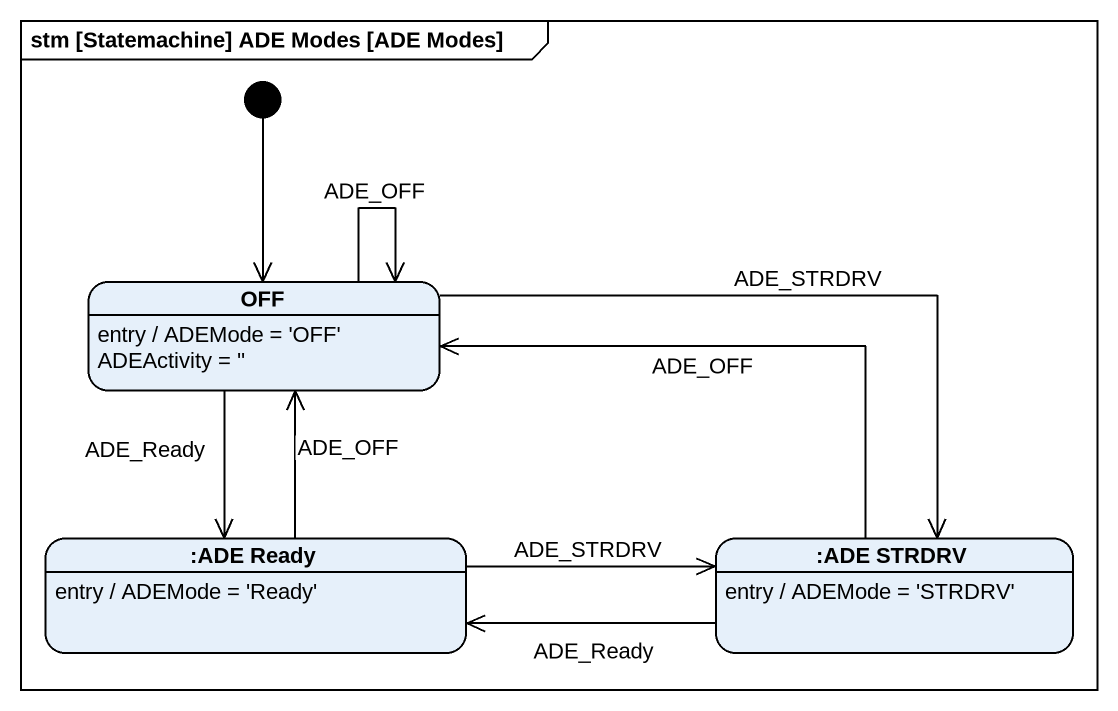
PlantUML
@startuml
mainframe stm [Statemachine] ADE Modes [ADE Modes]
hide empty description
state OFF
OFF : entry / ADEMode = 'OFF' ADEActivity = ''
state ":ADE Ready" as ADE_Ready
ADE_Ready : entry / ADEMode = 'Ready'
state ":ADE STRDRV" as ADE_STRDRV
ADE_STRDRV : entry / ADEMode = 'STRDRV'
[*] --> OFF
OFF --> OFF : ADE_OFF
OFF --> ADE_Ready : ADE_Ready
OFF -right-> ADE_STRDRV : ADE_STRDRV
ADE_Ready -up-> OFF : ADE_OFF
ADE_Ready -right-> ADE_STRDRV : ADE_STRDRV
ADE_STRDRV -left-> OFF : ADE_OFF
ADE_STRDRV -left-> ADE_Ready : ADE_Ready
@enduml
